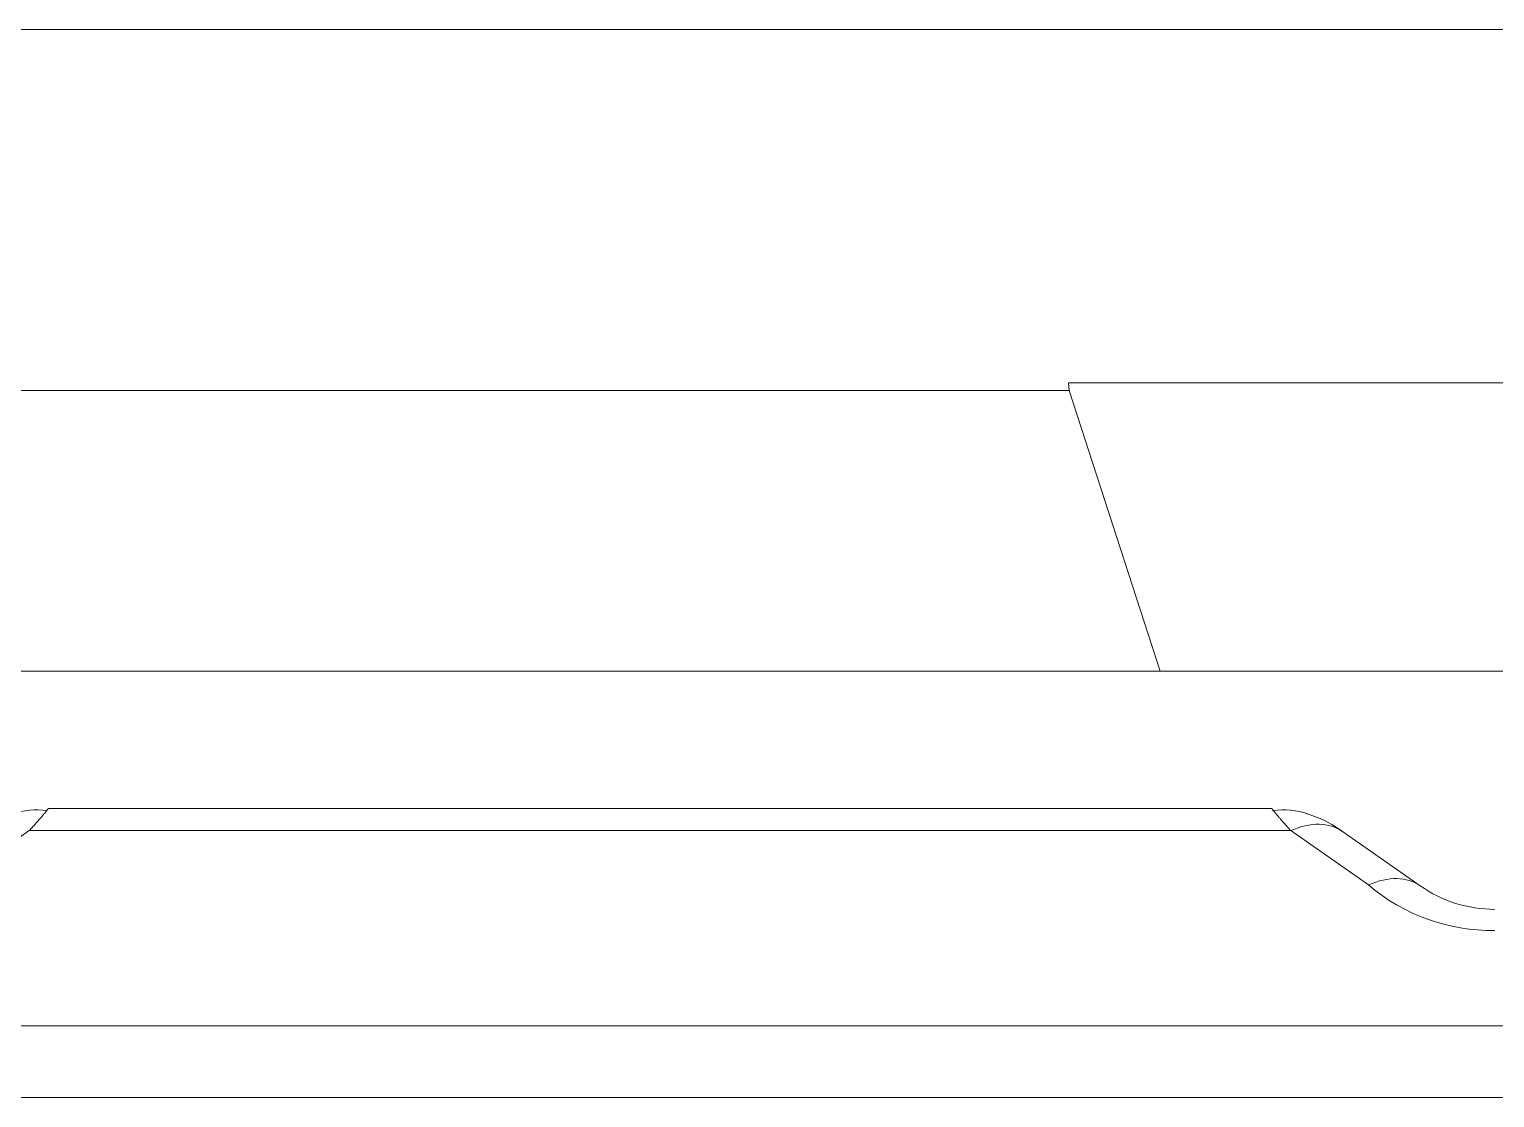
# Model space of a CAD drawing. Header units: millimetres. Extents: x 113490 to 142599, y -20467 to 115.
# Drawn here: x 125596 to 125697.5, y -6159.7 to -6085.7 of the extents above; entities that cross this region are included whole.
import ezdxf

# ---------------------------------------------------------------- set-up
doc = ezdxf.new("R2010")
doc.units = ezdxf.units.MM
doc.layers.add('DV1_0', color=7, linetype='Continuous')

msp = doc.modelspace()

# ---------------------------------------------------------------- linework, layer by layer
at = {"layer": 'DV1_0', "color": 7, "linetype": 'Continuous', "lineweight": 15}
for p, q in [((125807.76, -6085.69), (124876.76, -6085.69)), ((125668.02, -6110.72), (125460.54, -6110.72)), ((125667.96, -6110.18), (125668.02, -6110.72)), ((125667.96, -6110.18), (125698.79, -6110.18)), ((125668.02, -6110.72), (125674.32, -6130.18)), ((125839.6, -6130.18), (124845.69, -6130.18)), ((125682.04, -6139.68), (125597.28, -6139.68)), ((125686.71, -6141.11), (125686.95, -6141.28)), ((125686.95, -6141.28), (125692.34, -6145.05))]:
    msp.add_line(p, q, dxfattribs=at)
at = {"layer": 'DV1_0', "color": 7, "linetype": 'Continuous', "lineweight": 20}
for p, q in [((125595.95, -6141.22), (125590.57, -6144.99)), ((125683.37, -6141.22), (125595.95, -6141.22)), ((125683.37, -6141.22), (125688.76, -6144.99)), ((124784.64, -6154.76), (125899.88, -6154.76)), ((124784.64, -6159.73), (125899.88, -6159.73))]:
    msp.add_line(p, q, dxfattribs=at)
at = {"layer": 'DV1_0', "color": 7, "linetype": 'Continuous', "lineweight": 15}
for centre, radius, start, end in [((125596.48, -6144.96), 5.18, 82.4063, 109.1972), ((125682.84, -6144.96), 5.18, 70.8028, 97.5937), ((125682.04, -6147.99), 8.31, 55, 74.1034), ((125697.5, -6137.68), 9, 235, 270)]:
    msp.add_arc(centre, radius, start, end, dxfattribs=at)
at = {"layer": 'DV1_0', "color": 7, "linetype": 'Continuous', "lineweight": 20}
msp.add_arc((125697.3, -6135), 13.14, 229.4667, 270.8885, dxfattribs=at)
at = {"layer": 'DV1_0', "color": 7, "linetype": 'Continuous', "lineweight": 15}
for centre in [(125683.37, -6146.39), (125688.76, -6150.16)]:
    msp.add_ellipse(centre, major_axis=(-3.58, -5.11), ratio=0.647809, start_param=3.141593, end_param=3.965842, dxfattribs=at)
at = {"layer": 'DV1_0', "color": 7, "linetype": 'Continuous', "lineweight": 20}
for points, knots in [([(125597.17, -6139.82), (125597.17, -6139.82), (125597.16, -6139.83), (125597.13, -6139.87), (125597.09, -6139.92), (125597.05, -6139.98), (125597, -6140.04), (125596.94, -6140.1), (125596.89, -6140.17), (125596.83, -6140.24), (125596.77, -6140.31), (125596.7, -6140.39), (125596.62, -6140.48), (125596.55, -6140.56), (125596.46, -6140.66), (125596.37, -6140.76), (125596.28, -6140.86), (125596.18, -6140.98), (125596.07, -6141.09), (125595.99, -6141.18), (125595.95, -6141.22)], [0.2462765, 0.2462765, 0.2462765, 0.2462765, 0.2478004, 0.2893052, 0.3313103, 0.3725387, 0.4126163, 0.4523132, 0.4921018, 0.5323136, 0.5732018, 0.614975, 0.657814, 0.7018834, 0.7473364, 0.7943251, 0.84298, 0.893508, 0.9458809, 1, 1, 1, 1]), ([(125682.15, -6139.82), (125682.15, -6139.82), (125682.16, -6139.83), (125682.19, -6139.87), (125682.23, -6139.92), (125682.28, -6139.98), (125682.33, -6140.04), (125682.38, -6140.1), (125682.44, -6140.17), (125682.49, -6140.24), (125682.56, -6140.31), (125682.63, -6140.39), (125682.7, -6140.48), (125682.78, -6140.57), (125682.86, -6140.66), (125682.95, -6140.76), (125683.05, -6140.87), (125683.15, -6140.98), (125683.26, -6141.1), (125683.33, -6141.18), (125683.37, -6141.22)], [0.2462763, 0.2462763, 0.2462763, 0.2462763, 0.2491174, 0.2905793, 0.3326019, 0.3737722, 0.4137224, 0.4533359, 0.4930439, 0.5331815, 0.5739972, 0.6156977, 0.6584626, 0.7024547, 0.7478268, 0.7947289, 0.8432919, 0.8937212, 0.9459893, 1, 1, 1, 1])]:
    msp.add_open_spline(points, degree=3, knots=knots, dxfattribs=at)
at = {"layer": 'DV1_0', "color": 7, "linetype": 'Continuous', "lineweight": 15}
for points, knots in [([(125597.28, -6139.68), (125597.28, -6139.68), (125597.28, -6139.68), (125597.28, -6139.68), (125597.27, -6139.69), (125597.26, -6139.7), (125597.25, -6139.72), (125597.23, -6139.75), (125597.2, -6139.78), (125597.18, -6139.8), (125597.17, -6139.82)], [0, 0, 0, 0, 0.0225374, 0.0454989, 0.0704143, 0.098741, 0.1307988, 0.1673279, 0.2070823, 0.2462765, 0.2462765, 0.2462765, 0.2462765]), ([(125682.04, -6139.68), (125682.04, -6139.68), (125682.04, -6139.68), (125682.05, -6139.68), (125682.05, -6139.69), (125682.06, -6139.7), (125682.07, -6139.72), (125682.09, -6139.75), (125682.12, -6139.78), (125682.14, -6139.8), (125682.15, -6139.82)], [0, 0, 0, 0, 0.0224356, 0.0453537, 0.0705465, 0.0992692, 0.1318335, 0.1687345, 0.2084763, 0.2462763, 0.2462763, 0.2462763, 0.2462763])]:
    msp.add_open_spline(points, degree=3, knots=knots, dxfattribs=at)

doc.saveas('drawing.dxf')
